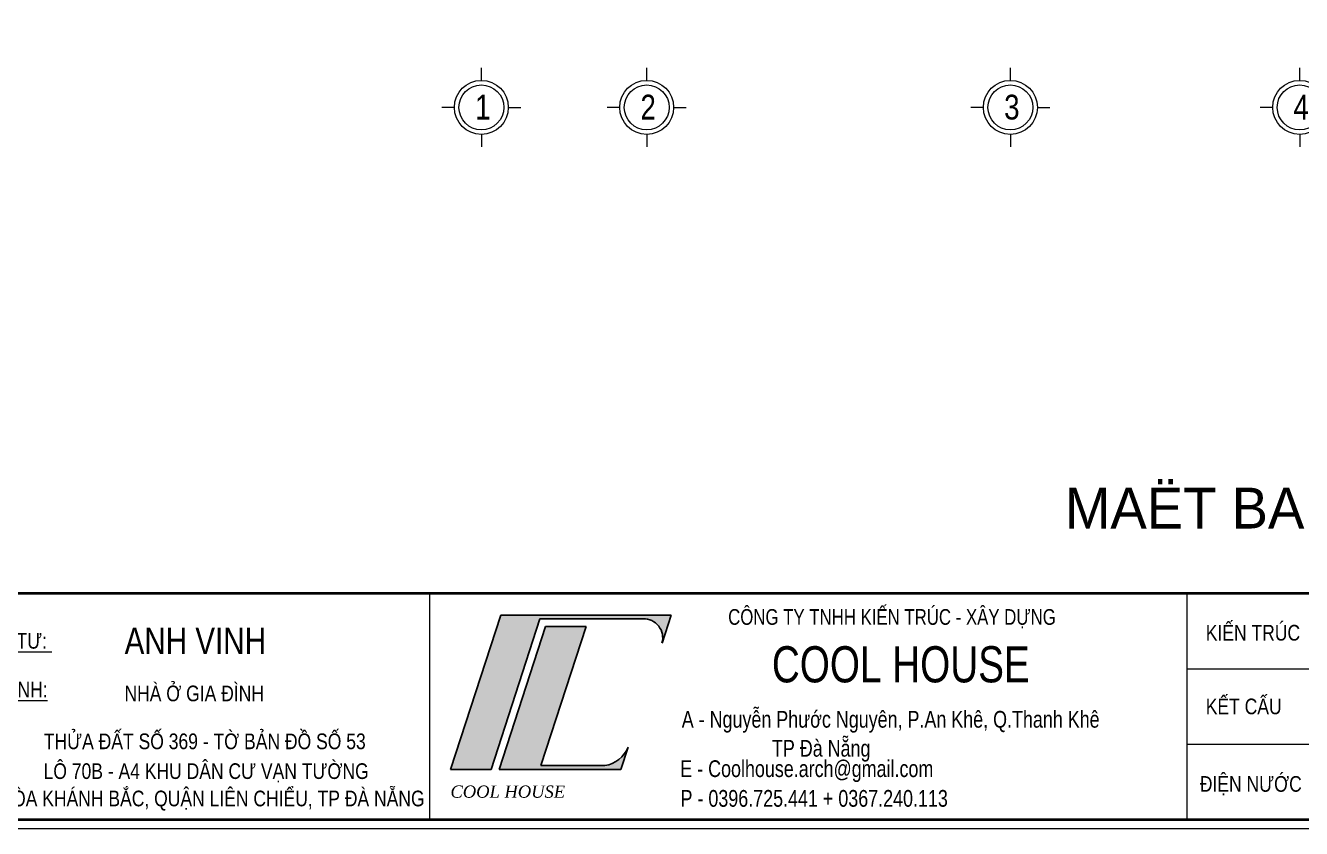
# Model space of a CAD drawing. Header units: inches. Extents: x 921646 to 2157952, y -92667 to 262089.
# Drawn here: x 1982679 to 1998116, y 189639 to 199348 of the extents above; entities that cross this region are included whole.
import ezdxf
from ezdxf.enums import TextEntityAlignment as Align

# ---------------------------------------------------------------- set-up
doc = ezdxf.new("R2010")
doc.units = ezdxf.units.IN
doc.header["$MEASUREMENT"] = 0
doc.layers.get('0').update_dxf_attribs({"lineweight": 9})
doc.layers.get('DEFPOINTS').update_dxf_attribs({"lineweight": 9})
doc.layers.add('02-TEXT', color=7, linetype='Continuous')
for name, color, linetype, lineweight in [('09-DIMOUT', 251, 'Continuous', 9), ('Cp Net Dam 0.25', 4, 'Continuous', 25), ('Cp Net Manh 0.15', 8, 'Continuous', 15), ('Cp Net Thep 0.40', 2, 'Continuous', 40), ('Cp Text 0.15', 3, 'Continuous', 15), ('HATCH', 244, 'Continuous', 0)]:
    doc.layers.add(name, color=color, linetype=linetype, lineweight=lineweight)
doc.styles.add('IN', font='VHARIAL.TTF')
doc.styles.add('kt', font='VHELVCN.TTF')
doc.styles.add('Text', font='VKORIN.TTF')
doc.styles.add('VHELVEN', font='VHELVEN.TTF')
doc.styles.add('VNI-AVO bold', font='VAVOB.TTF')
doc.styles.add('VNI-HELVE', font='VHELVEB.TTF', dxfattribs={"width": 0.8})

# ---------------------------------------------------------------- blocks, each defined once
blk = doc.blocks.new('Khung Ht dep')
at = {"layer": 'HATCH'}
h = blk.add_hatch(color=256, dxfattribs=at)
h.dxf.hatch_style = 1
h.paths.add_polyline_path([(9412, 2369), (9878, 2369), (10440, 4098), (11626, 4098, -0.508984), (11842, 3821), (11946, 4142), (9989, 4142)])
h.paths.add_polyline_path([(9972, 2369), (11370, 2369), (11453, 2625, -0.262638), (11186, 2413), (10452, 2413), (10971, 4009), (10505, 4009)], flags=17)
for p, q in [((9173, 4392), (9173, 1792)), ((17870, 4392), (17870, 1792)), ((17870, 3525), (24693, 3525)), ((17870, 2658), (24693, 2658))]:
    blk.add_line(p, q)
at = {"layer": 'Cp Net Dam 0.25'}
for p, q in [((9412, 2369), (9989, 4142)), ((9989, 4142), (11946, 4142)), ((11842, 3821), (11946, 4142)), ((9878, 2369), (10440, 4098)), ((9972, 2369), (10505, 4009)), ((10440, 4098), (11626, 4098)), ((10452, 2413), (10971, 4009)), ((10505, 4009), (10971, 4009)), ((11370, 2369), (11453, 2625)), ((9412, 2369), (9878, 2369)), ((9972, 2369), (11370, 2369)), ((10452, 2413), (11186, 2413))]:
    blk.add_line(p, q, dxfattribs=at)
for centre, radius, start, end in [((11633, 3881), 217, 344.0217, 91.9232), ((11131, 2756), 347, 278.9949, 337.8578)]:
    blk.add_arc(centre, radius, start, end, dxfattribs=at)
at = {"layer": 'Cp Net Thep 0.40', "color": 106}
blk.add_line((3162, 4392), (30380, 4392), dxfattribs=at)
at = {"layer": 'Cp Net Thep 0.40', "color": 106, "flags": 128}
blk.add_lwpolyline([(30380, 21415), (30380, 1792), (3162, 1792), (3162, 21415)], close=True, dxfattribs=at)
at = {"layer": 'DEFPOINTS', "ltscale": 100}
blk.add_lwpolyline([(30430, 1692), (30430, 21515), (1912, 21515), (1912, 1692)], close=True, dxfattribs=at)
at = {"layer": 'Cp Net Manh 0.15', "insert": (9412, 2185), "char_height": 140.72, "width": 1957.54, "attachment_point": 1, "rotation": 359.9996, "style": 'kt'}
blk.add_mtext('\\pxqd;{\\fTimes New Roman|b0|i1|c0|p18;COOL HOUSE}', dxfattribs=at)
at = {"layer": 'Cp Text 0.15', "color": 8, "style": 'Text', "width": 0.8}
for s, height, p in [('COÂNG TY TNHH KIEÁN TRUÙC - XAÂY DÖÏNG', 180.23, (12602, 4030)), ('COOL HOUSE', 415.3, (13104, 3369)), ('A - Nguyeãn Phöôùc Nguyeân, P.An Kheâ, Q.Thanh Kheâ', 192.25, (12069, 2849)), ('TP Ñaø Naüng', 192.25, (13105, 2516)), ('E - Coolhouse.arch@gmail.com', 192.25, (12052, 2282)), ('P - 0396.725.441 + 0367.240.113', 192.25, (12055, 1941))]:
    blk.add_text(s, height=height, dxfattribs=at).set_placement(p)
at = {"layer": 'Cp Text 0.15', "color": 7, "ltscale": 100, "style": 'IN', "width": 0.8}
for s, height, p in [('%%uchñ ®Çu t\xad: ', 180, (3455, 3756)), ('ANH VINH', 304.2, (5669, 3694, -32416)), ('KIÕN TRóC', 180, (18088, 3849)), ('%%Uc«ng tr×nh:', 180, (3455, 3196)), ('nhµ ë gia ®×nh', 180, (5667, 3152, -32416)), ('KÕT CÊU', 180, (18088, 3003)), ('thöa ®Êt sè 369 - tê b¶n ®å sè 53', 180, (4741, 2602, -32416)), ('l« 70b - a4 khu d©n c\xad v¹n t\xadêng ', 180, (4738, 2260, -32416)), ('§IÖN N¦íC', 180, (18020, 2113)), ('p.hßa kh¸nh b¾c, quËn liªn chiÓu, tp ®µ n½ng', 180, (4041, 1946, -32416))]:
    blk.add_text(s, height=height, dxfattribs=at).set_placement(p)
blk = doc.blocks.new('A$C788F0ACE')
at = {"layer": 'Cp Net Manh 0.15', "linetype": 'Continuous'}
for p, q in [((0, 300), (0, 440)), ((-300, 0), (-440, 0)), ((300, 0), (440, 0)), ((0, -300), (0, -440))]:
    blk.add_line(p, q, dxfattribs=at)
for radius in [300, 250]:
    blk.add_circle((0, 0), radius, dxfattribs=at)
at = {"layer": 'Cp Text 0.15', "color": 7, "linetype": 'Continuous', "style": 'VHELVEN'}
blk.add_attdef('TRUC', text='', height=280, dxfattribs=at).set_placement((94, 1), align=Align.MIDDLE_CENTER)
blk = doc.blocks.new('dim')
at = {"layer": 'Cp Text 0.15'}
ref = blk.add_blockref('A$C788F0ACE', (1952978.4, 196993.8), dxfattribs=dict(at, xscale=1.086778053933425, yscale=1.086778053933425, zscale=1.086778053933425, rotation=180))
ref.add_attrib('TRUC', '1', dxfattribs={"layer": '0', "color": 3, "height": 300, "style": 'VNI-HELVE', "width": 0.8}).set_placement((1952996.2, 196997.1), align=Align.MIDDLE_CENTER)
ref = blk.add_blockref('A$C788F0ACE', (1954978.4, 196993.8), dxfattribs=dict(at, xscale=1.086778053933425, yscale=1.086778053933425, zscale=1.086778053933425, rotation=180))
ref.add_attrib('TRUC', '2', dxfattribs={"layer": '0', "color": 3, "height": 300, "style": 'VNI-HELVE', "width": 0.8}).set_placement((1954996.2, 196997.1), align=Align.MIDDLE_CENTER)
ref = blk.add_blockref('A$C788F0ACE', (1959378.4, 196993.8), dxfattribs=dict(at, xscale=1.086778053933425, yscale=1.086778053933425, zscale=1.086778053933425, rotation=180))
ref.add_attrib('TRUC', '3', dxfattribs={"layer": '0', "color": 3, "height": 300, "style": 'VNI-HELVE', "width": 0.8}).set_placement((1959396.2, 196997.1), align=Align.MIDDLE_CENTER)
ref = blk.add_blockref('A$C788F0ACE', (1962878.4, 196993.8), dxfattribs=dict(at, xscale=1.086778053933425, yscale=1.086778053933425, zscale=1.086778053933425, rotation=180))
ref.add_attrib('TRUC', '4', dxfattribs={"layer": '0', "color": 3, "height": 300, "style": 'VNI-HELVE', "width": 0.8}).set_placement((1962896.2, 196997.1), align=Align.MIDDLE_CENTER)

msp = doc.modelspace()

# ---------------------------------------------------------------- block references
at = {"layer": '09-DIMOUT'}
msp.add_blockref('dim', (35216, 1364.9), dxfattribs=at)
at = {"layer": 'Cp Net Manh 0.15', "xscale": 1.05319564237593, "yscale": 1.05319564237593, "zscale": 1.05319564237593}
msp.add_blockref('Khung Ht dep', (1977907.7, 187857.4), dxfattribs=at)

# ---------------------------------------------------------------- texts
at = {"layer": '02-TEXT', "insert": (1995254.5, 193759.6), "char_height": 704.9341, "width": 26424.559, "attachment_point": 1, "style": 'VNI-AVO bold'}
msp.add_mtext('{\\H0.7x;MAËT BAÈNG B\\fArial|b1|i0|c0|p34;Ố TRÍ NỘI THẤT\\fVNI-Avo|b1|i0|c0|p2; T\\fArial|b1|i0|c0|p34;ẦNG 2\\fVNI-Avo|b1|i0|c0|p2; }  {\\H0.4x;TL:1/100}', dxfattribs=at)

doc.saveas('drawing.dxf')
